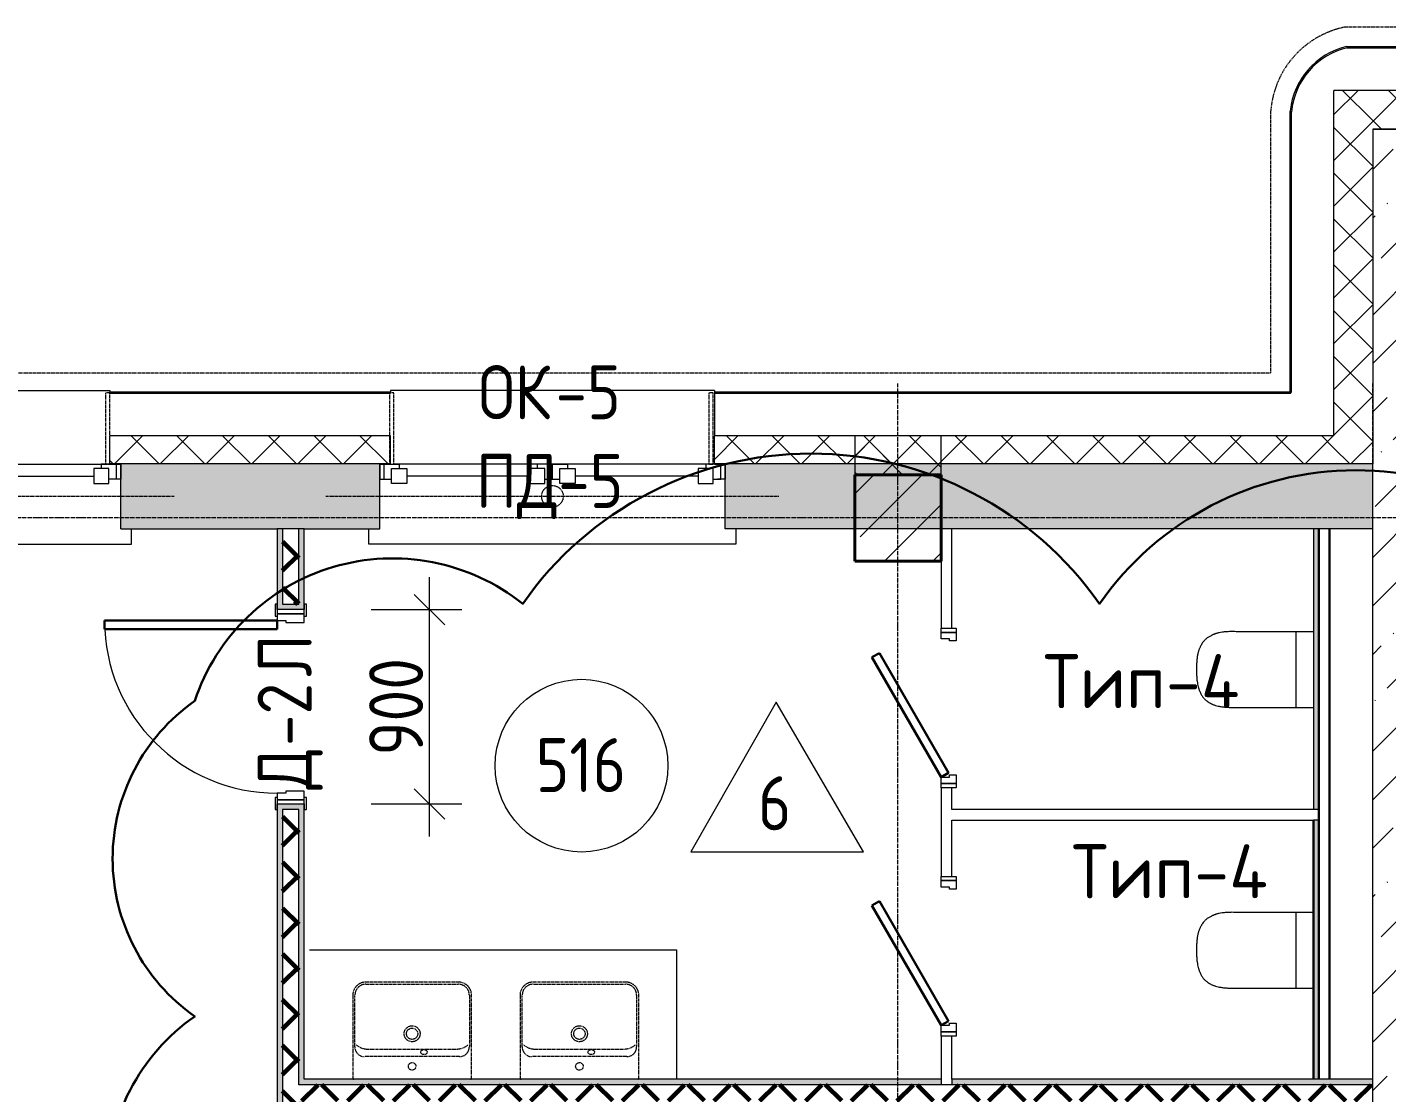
# Model space of a CAD drawing. Header units: millimetres. Extents: x -60946 to 138510, y -262288 to 24501.
# Drawn here: x 35776 to 42074, y -243571 to -238636 of the extents above; entities that cross this region are included whole.
import ezdxf

# ---------------------------------------------------------------- set-up
doc = ezdxf.new("R2010")
doc.units = ezdxf.units.MM
doc.linetypes.add('ADSK_Линия сетки', pattern=[25, 20, -2.5, 0, -2.5])
doc.linetypes.add('ADSK_Невидимые', pattern=[5, 3, -2])
for name, color, linetype, lineweight in [('2)Тип-2', 3, 'Continuous', 60), ('_ Окна', 7, 'Continuous', 18), ('Двери', 7, 'Continuous', 9), ('Марки дверей', 7, 'Continuous', 20), ('Марки окон', 7, 'Continuous', 20), ('Марки помещений', 7, 'Continuous', 20), ('Несущие колонны', 7, 'Continuous', 18), ('Обобщенные модели', 7, 'ADSK_Невидимые', 18), ('Окна', 7, 'Continuous', 9), ('Оси', 7, 'Continuous', 9), ('Панели витража', 7, 'Continuous', 9), ('Размеры', 7, 'Continuous', 9), ('Сантехника', 7, 'Continuous', 18), ('Стены внутренние', 7, 'Continuous', 18), ('Стены наружные', 7, 'Continuous', 18), ('Стены несущие', 7, 'Continuous', 30), ('Стены отделка', 7, 'Continuous', 30), ('Стены перегородки', 7, 'Continuous', 30), ('Стены штриховка', 7, 'Continuous', 9)]:
    doc.layers.add(name, color=color, linetype=linetype, lineweight=lineweight)
doc.layers.add('2)Тип-4', color=7, linetype='Continuous', lineweight=30, true_color=0x0080c0)
doc.layers.add('Линии', color=7, linetype='Continuous', lineweight=9, true_color=0x00a600)
doc.styles.add('GOST Common_2', font='', dxfattribs={"width": 0.9, "height": 250})
doc.styles.add('GOST Common_4', font='', dxfattribs={"height": 250})
doc.styles.get('GOST Common_2').set_extended_font_data('GOST Common')
doc.styles.get('GOST Common_4').set_extended_font_data('GOST Common')
doc.dimstyles.new('ADSK_Основной_2_5_мм', dxfattribs={"dimscale": 304.8, "dimtxt": 251.428749, "dimasz": 0.463911, "dimexe": 0.492126, "dimexo": 0.984252, "dimgap": 0.098425, "dimtad": 1, "dimrnd": 0.01, "dimdsep": 46, "dimtxsty": 'GOST Common_2', "dimblk1": 'OBLIQUE', "dimblk2": 'OBLIQUE', "dimsah": 1, "dimcen": 0.09, "dimdle": 0.492126, "dimazin": 2, "dimtfac": 1, "dimtdec": 4, "dimtix": 1, "dimtmove": 0, "dimatfit": 3, "dimfxl": 1, "dimtvp": 1, "dimtolj": 1, "dimtzin": 0, "dimlwd": 20, "dimlwe": 20, "dimarcsym": 2})
pattern_1 = [(45, (9.36, -250313.7), (84.18955, 308.69595), [396.875, -79.375, 3.353, -76.022])]
pattern_2 = [(45, (9.36, -250313.7), (-106.066, 106.066), []), (135, (9.36, -250313.7), (-106.066, -106.066), [])]

# ---------------------------------------------------------------- blocks, each defined once
blk = doc.blocks.new('ADSK_КолоннаЖБ_Прямоугольная - 400x400 мм-1807143-Маркировочный 5-й')
at = {"layer": 'Несущие колонны', "lineweight": 40}
for p, q in [((-200, 200), (200, 200)), ((-200, -200), (-200, 200)), ((200, 200), (200, -200)), ((200, -200), (-200, -200))]:
    blk.add_line(p, q, dxfattribs=at)
blk = doc.blocks.new('Дверь однопольная медицин облиц CPL - Д-2Л 950х2200 Дверной блок однопольный глухой_ левое открывание-2653088-Маркировочный 5-й')
at = {"layer": 'Двери', "lineweight": 30}
for p, q in [((400, 862.5), (360, 862.5)), ((360, 862.5), (360, 62.5)), ((400, 62.5), (400, 862.5)), ((360, 62.5), (400, 62.5))]:
    blk.add_line(p, q, dxfattribs=at)
at = {"layer": 'Двери'}
for p, q in [((-475, 72.5), (-475, 62.5)), ((-420, 72.5), (-475, 72.5)), ((-420, 62.5), (-420, 72.5)), ((475, 72.5), (420, 72.5)), ((420, 72.5), (420, 62.5)), ((475, 62.5), (475, 72.5)), ((-475, 62.5), (-450, 62.5)), ((-430, 62.5), (-450, 62.5)), ((-450, 62.5), (-450, -62.5)), ((-400, 62.5), (-430, 62.5)), ((-430, 62.5), (-430, -62.5)), ((-430, -62.5), (-430, 62.5)), ((-400, 22.5), (-400, 62.5)), ((-390, 22.5), (-400, 22.5)), ((-390, -62.5), (-390, 22.5)), ((400, 22.5), (390, 22.5)), ((390, 22.5), (390, -62.5)), ((430, 62.5), (400, 62.5)), ((400, 62.5), (400, 22.5)), ((430, -62.5), (430, 62.5)), ((450, 62.5), (430, 62.5)), ((430, 62.5), (430, -62.5)), ((450, -62.5), (450, 62.5)), ((450, 62.5), (475, 62.5)), ((-450, -62.5), (-475, -62.5)), ((-475, -62.5), (-475, -72.5)), ((-450, -62.5), (-430, -62.5)), ((-430, -62.5), (-390, -62.5)), ((-420, -72.5), (-420, -62.5)), ((390, -62.5), (430, -62.5)), ((420, -62.5), (420, -72.5)), ((430, -62.5), (450, -62.5)), ((475, -62.5), (450, -62.5)), ((475, -72.5), (475, -62.5)), ((-475, -72.5), (-420, -72.5)), ((420, -72.5), (475, -72.5))]:
    blk.add_line(p, q, dxfattribs=at)
blk.add_arc((400, 62.5), 800, 90, 180, dxfattribs=at)
blk = doc.blocks.new('раковина малая EMMA SQUARE- Gala -27000 - 2700001 White в СУ-989952-Маркировочный 5-й')
at = {"layer": 'Обобщенные модели'}
for p, q in [((340, 512.5), (-90, 512.5)), ((-150, 452.5), (-150, 67.5)), ((-140, 212.5), (-140, 452.5)), ((-90, 502.5), (340, 502.5)), ((390, 452.5), (390, 212.5)), ((400, 67.5), (400, 452.5)), ((-80, 202.5), (330, 202.5)), ((345, 167.5), (-95, 167.5))]:
    blk.add_line(p, q, dxfattribs=at)
for centre, radius in [((125, 273.4), 37), ((125, 273.4), 26), ((125, 122.5), 17.5)]:
    blk.add_circle(centre, radius, dxfattribs=at)
for centre, radius, start, end in [((-90, 452.5), 60, 90, 180), ((340, 452.5), 60, 360, 90), ((-90, 452.5), 50, 90, 180), ((340, 452.5), 50, 0, 90), ((-95, 212.5), 45, 180, 270), ((-80, 286.9), 84.4, 229.71663, 270), ((330, 286.9), 84.4, 270, 310.28337), ((345, 212.5), 45, 270, 360), ((-145, 67.5), 5, 180, 270), ((395, 67.5), 5, 270, 0)]:
    blk.add_arc(centre, radius, start, end, dxfattribs=at)
blk.add_ellipse((179.6, 188.4), major_axis=(-15, 0), ratio=0.78541, dxfattribs=at)
blk = doc.blocks.new('AC_Дверь_Однопольная_ДеревяннаяВнутренняя_ГОСТ6629-88 - Сан_ тех 700х2000 ПР-583794-Маркировочный 5-й')
at = {"layer": 'Двери', "lineweight": 30}
for p, q in [((-320, 25), (234.3, 345)), ((234.3, 345), (254.3, 310.4)), ((254.3, 310.4), (-300, -9.6)), ((-300, -9.6), (-320, 25))]:
    blk.add_line(p, q, dxfattribs=at)
at = {"layer": 'Двери'}
for p, q in [((-370, 25), (-350, 25)), ((-370, -45), (-370, 25)), ((-350, 25), (-320, 25)), ((-350, -45), (-350, 25)), ((-350, 25), (-350, -45)), ((-320, 25), (-320, -15)), ((320, 25), (350, 25)), ((320, -15), (320, 25)), ((350, 25), (350, -45)), ((350, 25), (370, 25)), ((350, -45), (350, 25)), ((370, 25), (370, -45)), ((-350, -45), (-370, -45)), ((-310, -45), (-350, -45)), ((-320, -15), (-310, -15)), ((-310, -15), (-310, -45)), ((310, -15), (320, -15)), ((310, -45), (310, -15)), ((350, -45), (310, -45)), ((370, -45), (350, -45))]:
    blk.add_line(p, q, dxfattribs=at)
blk = doc.blocks.new('Унитаз с инсталляцией безободковый - 34647L000 White-523052-Маркировочный 5-й')
at = {"layer": 'Сантехника'}
for p, q in [((-56.5, 397.5), (-56.5, 37.5)), ((293.8, 37.5), (293.8, 395.2)), ((-56.4, 118), (293.8, 118))]:
    blk.add_line(p, q, dxfattribs=at)
for points, knots in [([(124.3, 578.3), (116.2, 578.5), (101.1, 578.7), (81.6, 578), (64.7, 576.4), (50.3, 574), (40, 571.6), (32.7, 569.5), (27.6, 567.9), (22.8, 566.1), (16.9, 563.8), (7.5, 559.6), (-3.8, 553.7), (-15, 545.5), (-23.1, 536.9), (-28.5, 529.6), (-31.7, 525), (-34, 521.3), (-36.4, 517.3), (-38.7, 513), (-41, 508.4), (-43.2, 503.3), (-45.3, 497.8), (-48, 489.9), (-51, 478.7), (-53.9, 462.9), (-56, 444.4), (-57, 423), (-56.8, 406.3), (-56.5, 397.5)], [0, 0, 0, 0, 0.041667, 0.083333, 0.125, 0.166667, 0.208333, 0.229167, 0.25, 0.270833, 0.291667, 0.333333, 0.416667, 0.5, 0.583333, 0.625, 0.645833, 0.666667, 0.6875, 0.708333, 0.729167, 0.75, 0.770833, 0.791667, 0.833333, 0.875, 0.916667, 0.958333, 1, 1, 1, 1]), ([(293.8, 395.2), (294.1, 404.3), (294.3, 421.4), (293.5, 442.6), (291.6, 460.3), (289.5, 472.4), (287.5, 480.8), (286.2, 485.5), (285, 489.1), (284.2, 491.6), (283.3, 494), (282.4, 496.3), (281.5, 498.5), (280.6, 500.6), (279.7, 502.6), (278.8, 504.5), (277.9, 506.4), (276.8, 508.7), (274.7, 512.7), (271.9, 518), (268.7, 523.8), (265.2, 529.1), (261.5, 534.1), (257.3, 538.8), (252.3, 543.5), (246.6, 548.1), (240.9, 552.1), (235.7, 555.4), (231.5, 557.8), (226.9, 560.3), (222, 562.7), (216.6, 565), (209, 568), (198.2, 571.4), (183.3, 574.8), (166.2, 577.3), (146.8, 578.6), (132.1, 578.5), (124.3, 578.3)], [0, 0, 0, 0, 0.041667, 0.083333, 0.125, 0.166667, 0.1875, 0.208333, 0.21875, 0.229167, 0.239583, 0.25, 0.260417, 0.270833, 0.28125, 0.291667, 0.302083, 0.3125, 0.333333, 0.375, 0.416667, 0.458333, 0.5, 0.541667, 0.583333, 0.625, 0.666667, 0.6875, 0.708333, 0.729167, 0.75, 0.770833, 0.791667, 0.833333, 0.875, 0.916667, 0.958333, 1, 1, 1, 1])]:
    blk.add_open_spline(points, degree=3, knots=knots, dxfattribs=at)
blk = doc.blocks.new('ОКНО L03 _2СТ_RS - ОК-5_1600х2000h-3556607-Маркировочный 5-й')
at = {"layer": '_ Окна'}
for p, q in [((-713.1, -59), (-783.1, -59)), ((-783.1, -59), (-783.1, -129)), ((-713.1, -129), (-713.1, -59)), ((-143.1, -129), (-143.1, -59)), ((-143.1, -59), (-73.1, -59)), ((-73.1, -59), (-73.1, -129)), ((66.9, -59), (-3.1, -59)), ((-3.1, -59), (-3.1, -129)), ((66.9, -129), (66.9, -59)), ((636.9, -129), (636.9, -59)), ((636.9, -59), (706.9, -59)), ((706.9, -59), (706.9, -129)), ((-838.1, -149), (-838.1, -79)), ((-838.1, -79), (-803.1, -79)), ((-818.1, -79), (-818.1, -149)), ((-783.1, -79), (-818.1, -79)), ((-713.1, -94), (-143.1, -94)), ((-38.1, -79), (-73.1, -79)), ((-38.1, -79), (-38.1, -149)), ((-38.1, -79), (-38.1, -149)), ((-3.1, -79), (-38.1, -79)), ((66.9, -94), (636.9, -94)), ((741.9, -79), (706.9, -79)), ((761.9, -79), (726.9, -79)), ((741.9, -79), (741.9, -149)), ((761.9, -149), (761.9, -79)), ((-838.1, -149), (-833.1, -149)), ((-818.1, -149), (-748.1, -149)), ((-783.1, -129), (-713.1, -129)), ((-748.1, -149), (-748.1, -129)), ((-73.1, -129), (-143.1, -129)), ((-108.1, -149), (-108.1, -129)), ((-38.1, -149), (-108.1, -149)), ((-38.1, -149), (31.9, -149)), ((-3.1, -129), (66.9, -129)), ((31.9, -149), (31.9, -129)), ((706.9, -129), (636.9, -129)), ((671.9, -149), (671.9, -129)), ((741.9, -149), (671.9, -149)), ((761.9, -149), (756.9, -149))]:
    blk.add_line(p, q, dxfattribs=at)
blk = doc.blocks.new('Подоконник_ - ПД-5-3556614-Маркировочный 5-й')
at = {"layer": 'Окна'}
for p, q in [((-850, 300), (850, 300)), ((-850, 229), (-850, 300)), ((850, 300), (850, 229))]:
    blk.add_line(p, q, dxfattribs=at)
blk = doc.blocks.new('ОКНО L03 _2СТ_RS - ОК-5_1600х2000h-3556615-Маркировочный 5-й')
at = {"layer": '_ Окна'}
for p, q in [((-838.1, 149), (-838.1, 79)), ((-838.1, 149), (-833.1, 149)), ((-818.1, 149), (-748.1, 149)), ((-818.1, 79), (-818.1, 149)), ((-783.1, 59), (-783.1, 129)), ((-783.1, 129), (-713.1, 129)), ((-748.1, 149), (-748.1, 129)), ((-713.1, 129), (-713.1, 59)), ((-143.1, 129), (-143.1, 59)), ((-73.1, 129), (-143.1, 129)), ((-108.1, 149), (-108.1, 129)), ((-38.1, 149), (-108.1, 149)), ((-73.1, 59), (-73.1, 129)), ((-38.1, 79), (-38.1, 149)), ((-38.1, 149), (31.9, 149)), ((-38.1, 79), (-38.1, 149)), ((-3.1, 59), (-3.1, 129)), ((-3.1, 129), (66.9, 129)), ((31.9, 149), (31.9, 129)), ((66.9, 129), (66.9, 59)), ((636.9, 129), (636.9, 59)), ((706.9, 129), (636.9, 129)), ((671.9, 149), (671.9, 129)), ((741.9, 149), (671.9, 149)), ((706.9, 59), (706.9, 129)), ((741.9, 79), (741.9, 149)), ((761.9, 149), (756.9, 149)), ((761.9, 149), (761.9, 79)), ((-838.1, 79), (-803.1, 79)), ((-783.1, 79), (-818.1, 79)), ((-713.1, 94), (-143.1, 94)), ((-38.1, 79), (-73.1, 79)), ((-3.1, 79), (-38.1, 79)), ((66.9, 94), (636.9, 94)), ((741.9, 79), (706.9, 79)), ((761.9, 79), (726.9, 79)), ((-713.1, 59), (-783.1, 59)), ((-143.1, 59), (-73.1, 59)), ((66.9, 59), (-3.1, 59)), ((636.9, 59), (706.9, 59))]:
    blk.add_line(p, q, dxfattribs=at)
blk = doc.blocks.new('Подоконник_ - ПД-5-3556619-Маркировочный 5-й')
at = {"layer": 'Окна'}
for p, q in [((-850, -229), (-850, -300)), ((850, -300), (850, -229)), ((-850, -300), (850, -300))]:
    blk.add_line(p, q, dxfattribs=at)
blk = doc.blocks.new('Отлив_ - ОЦC-3495648-Маркировочный 5-й')
at = {"layer": 'Окна'}
for p, q in [((-750, 0), (-745, 0)), ((-725, 0), (735, 0)), ((-750, -328.5), (-750, -131)), ((-750, -341), (-750, -333.5)), ((-750, -341), (750, -341)), ((-750, -341), (750, -341)), ((750, -341), (750, -333.5))]:
    blk.add_line(p, q, dxfattribs=at)
blk = doc.blocks.new('Отлив_ - ОЦC-V2-Маркировочный 5-й')
at = {"layer": 'Окна'}
for p, q in [((-750, 341), (-750, 333.5)), ((-750, 341), (750, 341)), ((-750, 341), (750, 341)), ((750, 341), (750, 333.5)), ((-730, 0), (730, 0))]:
    blk.add_line(p, q, dxfattribs=at)
blk = doc.blocks.new('Обобщенные модели 10 - Обобщенные модели 10-1218172-Маркировочный 5-й')
at = {"layer": 'Обобщенные модели'}
for p, q in [((36150, 9984), (36130, 9984)), ((36130, 9984), (36130, 9654)), ((36150, 9654), (36150, 9984)), ((37465, 9984), (37445, 9984)), ((37445, 9984), (37445, 9654)), ((37465, 9654), (37465, 9984)), ((38945, 9984), (38925, 9984)), ((38925, 9984), (38925, 9654)), ((38945, 9654), (38945, 9984)), ((36130, 9654), (36150, 9654)), ((37445, 9654), (37465, 9654)), ((38925, 9654), (38945, 9654))]:
    blk.add_line(p, q, dxfattribs=at)
blk = doc.blocks.new('Системная панель - 1_Алюминиевая панель RAL 1013-1342465-Маркировочный 5-й')
at = {"layer": 'Панели витража', "lineweight": 18}
for p, q in [((-651.25, 2.5), (651.25, 2.5)), ((-651.25, -2.5), (-651.25, 2.5)), ((651.25, -2.5), (651.25, 2.5)), ((651.25, -2.5), (-651.25, -2.5))]:
    blk.add_line(p, q, dxfattribs=at)
blk = doc.blocks.new('Системная панель - 1_Алюминиевая панель гладкая RAL 1013-V11-Маркировочный 5-й')
at = {"layer": 'Панели витража', "lineweight": 18}
for p, q in [((100, 2.5), (-100, 2.5)), ((-100, 2.5), (-100, -2.5)), ((100, -2.5), (100, 2.5)), ((-100, -2.5), (100, -2.5))]:
    blk.add_line(p, q, dxfattribs=at)
blk = doc.blocks.new('Системная панель - 1_Алюминиевая панель RAL 1013-V13-Маркировочный 5-й')
at = {"layer": 'Панели витража', "lineweight": 18}
for p, q in [((450, 2.5), (-450, 2.5)), ((-450, 2.5), (-450, -2.5)), ((450, -2.5), (450, 2.5)), ((-450, -2.5), (450, -2.5))]:
    blk.add_line(p, q, dxfattribs=at)
blk = doc.blocks.new('Системная панель - 1_Алюминиевая панель RAL 1013-3044058-Маркировочный 5-й')
at = {"layer": 'Панели витража', "lineweight": 18}
for p, q in [((1235, 2.5), (-1235, 2.5)), ((-1235, 2.5), (-1235, -2.5)), ((1235, -2.5), (1235, 2.5)), ((-1235, -2.5), (1235, -2.5))]:
    blk.add_line(p, q, dxfattribs=at)
blk = doc.blocks.new('Системная панель - 1_Алюминиевая панель RAL 1013-3034035-Маркировочный 5-й')
at = {"layer": 'Панели витража', "lineweight": 18}
for p, q in [((-509.3, 2.5), (20.3, 2.5)), ((-509.3, -2.5), (-509.3, 2.5)), ((509.3, 2.5), (20.3, 2.5)), ((509.3, -2.5), (509.3, 2.5)), ((-509.3, -2.5), (20.3, -2.5)), ((509.3, -2.5), (20.3, -2.5))]:
    blk.add_line(p, q, dxfattribs=at)
blk = doc.blocks.new('Панель изогнутая_маленькая - Панель изогнутая_RAL 1013-1339963-Маркировочный 5-й')
at = {"layer": 'Панели витража', "lineweight": 18}
for p, q in [((-198, -3.7), (-198, 4)), ((198, 4.7), (198, -3))]:
    blk.add_line(p, q, dxfattribs=at)
for radius, start, end in [(334, 233.7502, 306.452), (340.3, 234.51518, 305.6814)]:
    blk.add_arc((-0.5, 273.4), radius, start, end, dxfattribs=at)
blk = doc.blocks.new('Обобщенные модели 13 - Обобщенные модели 1-3016844-Маркировочный 5-й')
at = {"layer": 'Обобщенные модели'}
for p, q in [((43100, 11677.5), (41869.1, 11677.5)), ((41878.9, 11587.5), (41881.4, 11587.5)), ((41527.5, 10077.5), (41527.5, 11290.7)), ((13072.5, 10077.5), (41527.5, 10077.5))]:
    blk.add_line(p, q, dxfattribs=at)
for radius, start, end in [(430.3, 101.7019, 175.39257), (340.3, 133.87359, 137.97269), (340.3, 154.34609, 158.76333), (340.3, 144.10984, 148.41951), (340.3, 164.58233, 169.05776), (340.3, 174.40583, 174.71631)]:
    blk.add_arc((41956.4, 11256.1), radius, start, end, dxfattribs=at)
blk = doc.blocks.new('BS_Перемычка металлическая - BS_Перемычка металлическая-3881251-Маркировочный 5-й')
at = {"layer": 'Обобщенные модели', "linetype": 'ADSK_Невидимые', "lineweight": 18}
blk.add_line((-1050, 0), (1050, 0), dxfattribs=at)
blk.add_circle((0, 0), 50, dxfattribs=at)
blk = doc.blocks.new('ADSK_Марка_Помещение_ОдноЗначение - Номер-159740-Маркировочный 5-й')
at = {"layer": 'Марки помещений'}
blk.add_circle((0, 0), 4, dxfattribs=at)
blk = doc.blocks.new('_Oblique')
at = {"color": 0, "linetype": 'ByBlock', "lineweight": -2}
blk.add_line((-0.5, -0.5), (0.5, 0.5), dxfattribs=at)
blk = doc.blocks.new('*D6870')
at = {"layer": 'Defpoints', "color": 0, "transparency": 16777216}
for p in [(37069.4, -241333.7), (37640.2, -241333.7), (37069.4, -242233.7)]:
    blk.add_point(p, dxfattribs=at)
at = {"layer": 'Размеры', "color": 0, "lineweight": 20, "transparency": 16777216}
for p, q in [((37640.2, -242383.7), (37640.2, -241183.7)), ((37369.4, -241333.7), (37790.2, -241333.7)), ((37369.4, -242233.7), (37790.2, -242233.7))]:
    blk.add_line(p, q, dxfattribs=at)
at = {"layer": 'Размеры', "color": 0, "lineweight": 20, "transparency": 16777216, "xscale": 141.4, "yscale": 141.4, "zscale": 141.4}
for p, rotation in [((37640.2, -241333.7), 90), ((37640.2, -242233.7), 270)]:
    blk.add_blockref('_Oblique', p, dxfattribs=dict(at, rotation=rotation))
at = {"layer": 'Размеры', "color": 0, "lineweight": 9, "transparency": 16777216, "insert": (37485.2, -241783.7), "char_height": 250, "width": 567.632, "attachment_point": 5, "rotation": 90, "style": 'GOST Common_2'}
blk.add_mtext('\\A1;900', dxfattribs=at)
blk = doc.blocks.new('ADSK_Марка_Помещение_ТипПола_ГОСТ21-501-2011 - Отделка пола-1456712-Маркировочный 5-й')
at = {"layer": 'Марки помещений'}
for p, q in [((0, 6.934), (-3.965, 0)), ((4.041, 0), (0, 6.934)), ((-3.965, 0), (4.041, 0))]:
    blk.add_line(p, q, dxfattribs=at)

msp = doc.modelspace()

# ---------------------------------------------------------------- hatches: boundary and pattern name
at = {"layer": '2)Тип-2'}
h = msp.add_hatch(color=256, dxfattribs=at)
h.paths.add_polyline_path([(36959.3615, -247708.7359), (37034.3615, -247708.7359), (37034.3615, -247683.7359), (36959.3615, -247683.7359), (36959.3615, -247483.7359), (36934.3615, -247483.7359), (36934.3615, -247708.7359)])
h.paths.add_polyline_path([(36959.3615, -246233.7359), (36959.3615, -245083.7359), (36934.3615, -245083.7359), (36934.3615, -246233.7359)])
h.paths.add_polyline_path([(36959.3615, -244133.7359), (36959.3615, -242258.7359), (36934.3615, -242258.7359), (36934.3615, -244133.7359)])
h.paths.add_polyline_path([(36959.3615, -241308.7359), (36959.3615, -240958.7359), (36934.3615, -240958.7359), (36934.3615, -241308.7359)])
h = msp.add_hatch(color=256, dxfattribs=at)
h.paths.add_polyline_path([(37059.3615, -247708.7359), (37059.3615, -247683.7359), (37034.3615, -247683.7359), (37034.3615, -247708.7359)])
h.paths.add_polyline_path([(37059.3615, -247608.7359), (37059.3615, -247458.7359), (36934.3615, -247458.7359), (36934.3615, -247483.7359), (37034.3615, -247483.7359), (37034.3615, -247608.7359)])
h.paths.add_polyline_path([(36934.3615, -246258.7359), (37059.3615, -246258.7359), (37059.3615, -245358.7359), (37034.3615, -245358.7359), (37034.3615, -246233.7359), (36934.3615, -246233.7359)])
h.paths.add_polyline_path([(37034.3615, -245308.7359), (37059.3615, -245308.7359), (37059.3615, -245183.7359), (37034.3615, -245183.7359)])
h.paths.add_polyline_path([(37034.3615, -245108.7359), (37059.3615, -245108.7359), (37059.3615, -245058.7359), (36934.3615, -245058.7359), (36934.3615, -245083.7359), (37034.3615, -245083.7359)])
h.paths.add_polyline_path([(37059.3615, -244158.7359), (37059.3615, -243608.7359), (37034.3615, -243608.7359), (37034.3615, -244133.7359), (36934.3615, -244133.7359), (36934.3615, -244158.7359)])
h.paths.add_polyline_path([(37034.3615, -243533.7359), (37059.3615, -243533.7359), (37059.3615, -242233.7359), (36934.3615, -242233.7359), (36934.3615, -242258.7359), (37034.3615, -242258.7359), (37034.3615, -243400.6969)])
h.paths.add_polyline_path([(36934.3615, -241333.7359), (37059.3615, -241333.7359), (37059.3615, -240958.7359), (37034.3615, -240958.7359), (37034.3615, -241308.7359), (36934.3615, -241308.7359)])
h = msp.add_hatch(dxfattribs=at)
h.set_pattern_fill('FP_4', color=256, style=0, pattern_type=2)
h.set_pattern_definition(pattern_2)
h.paths.add_polyline_path([(37034.3615, -247683.7359), (37034.3615, -247483.7359), (36959.3615, -247483.7359), (36959.3615, -247683.7359)])
h.paths.add_polyline_path([(37034.3615, -246233.7359), (37034.3615, -245083.7359), (36959.3615, -245083.7359), (36959.3615, -246233.7359)])
h.paths.add_polyline_path([(37034.3615, -244133.7359), (37034.3615, -242258.7359), (36959.3615, -242258.7359), (36959.3615, -244133.7359)])
h.paths.add_polyline_path([(37034.3615, -241308.7359), (37034.3615, -240958.7359), (36959.3615, -240958.7359), (36959.3615, -241308.7359)])
h = msp.add_hatch(dxfattribs=at)
h.set_pattern_fill('FP_4', color=256, style=0, pattern_type=2)
h.set_pattern_definition(pattern_2)
h.paths.add_polyline_path([(41967.8461, -243608.7359), (42009.3615, -243608.7359), (42009.3615, -243533.7359), (37034.3615, -243533.7359), (37034.3615, -243608.7359), (41245.8893, -243608.7359)])
h = msp.add_hatch(color=256, dxfattribs=at)
h.paths.add_polyline_path([(41967.8461, -243533.7359), (42009.3615, -243533.7359), (42009.3615, -243508.7359), (40059.3615, -243508.7359), (40059.3615, -243533.7359), (41245.8893, -243533.7359)])
h.paths.add_polyline_path([(37636.1054, -243533.7359), (40009.3615, -243533.7359), (40009.3615, -243508.7359), (37059.3615, -243508.7359), (37059.3615, -243533.7359)])
at = {"layer": '2)Тип-4', "transparency": 33554687}
h = msp.add_hatch(color=256, dxfattribs=at)
h.paths.add_polyline_path([(41759.3615, -243508.7359), (41759.3615, -242308.7359), (41734.3615, -242308.7359), (41734.3615, -243508.7359)])
h.paths.add_polyline_path([(41759.3615, -242258.7359), (41759.3615, -240958.7359), (41734.3615, -240958.7359), (41734.3615, -242258.7359)])
at = {"layer": 'Несущие колонны', "lineweight": 9}
h = msp.add_hatch(dxfattribs=at)
h.set_pattern_fill('FP_1', color=256, style=0, pattern_type=2)
h.set_pattern_definition([(45, (9.36, -250313.7), (-224.5064, 224.5064), []), (45, (233.87, -250313.7), (-224.5064, 224.5064), [396.875, -79.375, 3.353, -76.022])])
h.paths.add_polyline_path([(39609.3615, -241108.7359), (40009.3615, -241108.7359), (40009.3615, -240708.7359), (39609.3615, -240708.7359)])
at = {"layer": 'Стены внутренние', "lineweight": 9}
h = msp.add_hatch(dxfattribs=at)
h.set_pattern_fill('FP_2', color=256, style=0, pattern_type=2)
h.set_pattern_definition(pattern_1)
h.paths.add_polyline_path([(41759.3615, -240958.7359), (42009.3615, -240958.7359), (42009.3615, -240658.7359), (39009.3615, -240659.7359), (39009.3615, -240958.7359), (41734.3615, -240958.7359)])
h.paths.add_polyline_path([(31409.3615, -240958.7359), (31409.3615, -240659.7359), (30209.3615, -240659.7359), (30209.3615, -240958.7359), (31138.4945, -240958.7359)])
h.paths.add_polyline_path([(34509.3615, -240958.7359), (34609.3615, -240958.7359), (34609.3615, -240659.7359), (33009.3615, -240659.7359), (33009.3615, -240958.7359), (34434.3615, -240958.7359)])
h.paths.add_polyline_path([(36209.3615, -240958.7359), (37409.3615, -240958.7359), (37409.3615, -240659.7359), (36209.3615, -240659.7359)])
h.paths.add_polyline_path([(22134.3615, -240958.7359), (22609.3615, -240958.7359), (22609.3615, -240659.7359), (21009.3615, -240659.7359), (21009.3615, -240958.7359), (22109.3615, -240958.7359)])
h.paths.add_polyline_path([(24209.3615, -240958.7359), (25409.3615, -240958.7359), (25409.3615, -240659.7359), (24209.3615, -240659.7359)])
h.paths.add_polyline_path([(28609.3615, -240958.7359), (28609.3615, -240659.7359), (27009.3615, -240659.7359), (27009.3615, -240958.7359), (28250.6673, -240958.7359)])
h.paths.add_polyline_path([(18209.3615, -240958.7359), (19409.3615, -240958.7359), (19409.3615, -240659.7359), (18209.3615, -240659.7359), (18209.3615, -240854.1935)])
h.paths.add_polyline_path([(15609.3615, -240958.7359), (15609.3615, -240708.7359), (16009.3615, -240708.7359), (16009.3615, -240958.7359), (16609.3615, -240958.7359), (16609.3615, -240659.7359), (12609.3615, -240658.7359), (12609.3615, -240958.7359), (14609.3615, -240958.7359), (14609.3615, -240708.7359), (15009.3615, -240708.7359), (15009.3615, -240958.7359), (15584.3615, -240958.7359)])
at = {"layer": 'Стены наружные', "lineweight": 9}
h = msp.add_hatch(dxfattribs=at)
h.set_pattern_fill('FP_4', color=256, style=0, pattern_type=2)
h.set_pattern_definition(pattern_2)
h.paths.add_polyline_path([(42009.3615, -240658.7359), (42009.3615, -238928.7359), (41829.3615, -238928.7359), (41829.3615, -240658.7359), (41967.8461, -240658.7359)])
h = msp.add_hatch(dxfattribs=at)
h.set_pattern_fill('FP_4', color=256, style=0, pattern_type=2)
h.set_pattern_definition(pattern_2)
h.paths.add_polyline_path([(45609.3615, -239108.7359), (45989.3615, -239108.7359), (45989.3615, -238928.7359), (45420.3169, -238928.7359), (45420.3169, -239108.7359), (45577.63, -239108.7359)])
h.paths.add_polyline_path([(42420.3169, -239108.7359), (42420.3169, -238928.7359), (42009.3615, -238928.7359), (42009.3615, -239108.7359), (42328.8245, -239108.7359)])
h = msp.add_hatch(dxfattribs=at)
h.set_pattern_fill('FP_2', color=256, style=0, pattern_type=2)
h.set_pattern_definition(pattern_1)
h.paths.add_polyline_path([(42009.3615, -247708.7359), (42209.3615, -247708.7359), (42209.3615, -244562.7272), (42189.3615, -244562.7272), (42189.3615, -243381.782), (42209.3615, -243377.1189), (42209.3615, -239108.7359), (42009.3615, -239108.7359), (42009.3615, -247683.7359)])
h = msp.add_hatch(dxfattribs=at)
h.set_pattern_fill('FP_4', color=256, style=0, pattern_type=2)
h.set_pattern_definition(pattern_2)
h.paths.add_polyline_path([(41829.3615, -240658.7359), (41829.3615, -240528.7359), (38959.3615, -240528.7359), (38959.3615, -240658.7359), (41245.8893, -240658.7359)])
h.paths.add_polyline_path([(31459.3615, -240658.7359), (31459.3615, -240528.7359), (30159.3615, -240528.7359), (30159.3615, -240658.7359), (31138.4945, -240658.7359)])
h.paths.add_polyline_path([(32959.3615, -240658.7359), (34659.3615, -240658.7359), (34659.3615, -240528.7359), (32959.3615, -240528.7359)])
h.paths.add_polyline_path([(36914.1487, -240658.7359), (37459.3615, -240658.7359), (37459.3615, -240528.7359), (36159.3615, -240528.7359), (36159.3615, -240658.7359)])
h.paths.add_polyline_path([(25459.3615, -240658.7359), (25459.3615, -240528.7359), (24159.3615, -240528.7359), (24159.3615, -240658.7359), (25362.8402, -240658.7359)])
h.paths.add_polyline_path([(28250.6673, -240658.7359), (28659.3615, -240658.7359), (28659.3615, -240528.7359), (26959.3615, -240528.7359), (26959.3615, -240658.7359)])
h.paths.add_polyline_path([(20959.3615, -240658.7359), (22659.3615, -240658.7359), (22659.3615, -240528.7359), (20959.3615, -240528.7359)])
h.paths.add_polyline_path([(13811.5318, -240658.7359), (16659.3615, -240658.7359), (16659.3615, -240528.7359), (12789.3615, -240528.7359), (12789.3615, -240658.7359)])
h.paths.add_polyline_path([(19459.3615, -240658.7359), (19459.3615, -240528.7359), (18159.3615, -240528.7359), (18159.3615, -240658.7359), (18865.2292, -240658.7359)])
h = msp.add_hatch(dxfattribs=at)
h.set_pattern_fill('FP_4', color=256, style=0, pattern_type=2)
h.set_pattern_definition(pattern_2)
h.paths.add_polyline_path([(39609.3615, -240708.7359), (40009.3615, -240708.7359), (40009.3615, -240528.7359), (39609.3615, -240528.7359)])

# ---------------------------------------------------------------- linework, layer by layer
at = {"layer": '2)Тип-4'}
for p, q in [((41759.3615, -243508.7359), (41759.3615, -240958.7359)), ((41809.3615, -243508.7359), (41809.3615, -240958.7359)), ((41734.3615, -242308.7359), (41734.3615, -243508.7359))]:
    msp.add_line(p, q, dxfattribs=at)
at = {"layer": '2)Тип-4', "color": 5}
msp.add_lwpolyline([(36552.0483, -247317.346, -0.52056705), (36552.0483, -244782.2598, -0.52056705), (36552.0483, -243217.1748, -0.52056705), (36552.0483, -241756.6908, -0.52056705), (38071.6223, -241306.3471, -0.52056705), (40743.0456, -241306.3471, -0.52056705), (43117.6303, -241306.3471, -0.52056705), (43211.0209, -242714.1555, -0.52056705), (43211.0209, -244539.7916, -0.52056705), (43211.0209, -247247.2129, -0.52056705), (41145.1904, -247317.346, -0.52056705), (38639.2337, -247317.346, -0.52056705)], format="xyb", close=True, dxfattribs=at)
at = {"layer": 'Линии', "color": 7}
for p, q in [((37084.3615, -242908.7359), (38784.3615, -242908.7359)), ((38784.3615, -242908.7359), (38784.3615, -243508.7359))]:
    msp.add_line(p, q, dxfattribs=at)
at = {"layer": 'Несущие колонны', "lineweight": 9}
for p, q in [((40009.3615, -240708.7359), (39609.3615, -240708.7359)), ((39609.3615, -240708.7359), (39609.3615, -241108.7359)), ((40009.3615, -241108.7359), (40009.3615, -240708.7359)), ((39609.3615, -241108.7359), (40009.3615, -241108.7359))]:
    msp.add_line(p, q, dxfattribs=at)
at = {"layer": 'Оси', "color": 253, "linetype": 'ADSK_Линия сетки', "lineweight": 5, "true_color": 0xaaaaaa}
for p, q in [((39809.3615, -261287.5872), (39809.3615, -240286.2598)), ((42009.3615, -261287.5872), (42009.3615, -240286.2598)), ((62528.5982, -240908.7359), (-25230.7352, -240908.7359))]:
    msp.add_line(p, q, dxfattribs=at)
at = {"layer": 'Стены несущие', "lineweight": 9}
for p, q in [((42209.3615, -239108.7359), (42009.3615, -239108.7359)), ((36159.3615, -240658.7359), (36159.3615, -240659.7359)), ((36159.3615, -240659.7359), (36209.3615, -240659.7359)), ((36209.3615, -240958.7359), (36209.3615, -240659.7359)), ((37409.3615, -240659.7359), (37459.3615, -240659.7359)), ((37409.3615, -240958.7359), (37409.3615, -240659.7359)), ((37459.3615, -240658.7359), (37459.3615, -240659.7359)), ((38959.3615, -240658.7359), (38959.3615, -240659.7359)), ((38959.3615, -240659.7359), (39009.3615, -240659.7359)), ((39009.3615, -240958.7359), (39009.3615, -240659.7359)), ((36209.3615, -240958.7359), (36934.3615, -240958.7359)), ((36934.3615, -240958.7359), (36934.3615, -241333.7359)), ((37059.3615, -240958.7359), (37409.3615, -240958.7359)), ((37059.3615, -241333.7359), (37059.3615, -240958.7359)), ((40009.3615, -240958.7359), (39009.3615, -240958.7359)), ((41734.3615, -240958.7359), (40059.3615, -240958.7359)), ((42009.3615, -240958.7359), (41809.3615, -240958.7359)), ((42009.3615, -243508.7359), (42009.3615, -240958.7359)), ((36934.3615, -242233.7359), (36934.3615, -244158.7359)), ((37059.3615, -243508.7359), (37059.3615, -242233.7359)), ((40009.3615, -243508.7359), (37059.3615, -243508.7359)), ((42009.3615, -243508.7359), (40059.3615, -243508.7359))]:
    msp.add_line(p, q, dxfattribs=at)
at = {"layer": 'Стены отделка', "lineweight": 9}
for p, q in [((41829.3615, -240528.7359), (41829.3615, -238928.7359)), ((43109.3615, -238928.7359), (41829.3615, -238928.7359)), ((42009.3615, -239108.7359), (42009.3615, -240658.7359)), ((42009.3615, -239108.7359), (42209.3615, -239108.7359)), ((37459.3615, -240528.7359), (36159.3615, -240528.7359)), ((36159.3615, -240658.7359), (36159.3615, -240528.7359)), ((37459.3615, -240658.7359), (37459.3615, -240528.7359)), ((41829.3615, -240528.7359), (38959.3615, -240528.7359)), ((38959.3615, -240658.7359), (38959.3615, -240528.7359)), ((39609.3615, -240528.7359), (39609.3615, -240708.7359)), ((40009.3615, -240708.7359), (40009.3615, -240528.7359)), ((39609.3615, -240708.7359), (40009.3615, -240708.7359)), ((42009.3615, -240658.7359), (41829.3615, -240658.7359)), ((41734.3615, -240958.7359), (41734.3615, -242258.7359))]:
    msp.add_line(p, q, dxfattribs=at)
at = {"layer": 'Стены перегородки', "lineweight": 9}
for p, q in [((40009.3615, -240958.7359), (40009.3615, -241418.7359)), ((40059.3615, -241418.7359), (40059.3615, -240958.7359)), ((40009.3615, -242158.7359), (40009.3615, -242568.7359)), ((40059.3615, -242258.7359), (40059.3615, -242158.7359)), ((41734.3615, -242258.7359), (40059.3615, -242258.7359)), ((40059.3615, -242308.7359), (41734.3615, -242308.7359)), ((40059.3615, -242568.7359), (40059.3615, -242308.7359)), ((40009.3615, -243308.7359), (40009.3615, -243508.7359)), ((40059.3615, -243508.7359), (40059.3615, -243308.7359))]:
    msp.add_line(p, q, dxfattribs=at)
at = {"layer": 'Стены штриховка', "lineweight": 9}
for p, q in [((37459.3615, -240658.7359), (36159.3615, -240658.7359)), ((41829.3615, -240658.7359), (38959.3615, -240658.7359)), ((42009.3615, -240958.7359), (42009.3615, -240658.7359)), ((37059.3615, -240958.7359), (36934.3615, -240958.7359)), ((36959.3615, -240958.7359), (36959.3615, -241308.7359)), ((37034.3615, -241308.7359), (37034.3615, -240958.7359)), ((40059.3615, -240958.7359), (40009.3615, -240958.7359)), ((41809.3615, -240958.7359), (41734.3615, -240958.7359)), ((36959.3615, -241308.7359), (37034.3615, -241308.7359)), ((36959.3615, -242258.7359), (36959.3615, -244133.7359)), ((37034.3615, -242258.7359), (36959.3615, -242258.7359)), ((37034.3615, -243533.7359), (37034.3615, -242258.7359)), ((41759.3615, -242258.7359), (41734.3615, -242258.7359)), ((41759.3615, -242308.7359), (41734.3615, -242308.7359)), ((42009.3615, -243533.7359), (37034.3615, -243533.7359)), ((40009.3615, -243508.7359), (40009.3615, -243533.7359)), ((40059.3615, -243508.7359), (40059.3615, -243533.7359)), ((42009.3615, -243633.7359), (42009.3615, -243508.7359))]:
    msp.add_line(p, q, dxfattribs=at)

# ---------------------------------------------------------------- block references
at = {"layer": 'Двери', "rotation": 89.99999999999993}
msp.add_blockref('Дверь однопольная медицин облиц CPL - Д-2Л 950х2200 Дверной блок однопольный глухой_ левое открывание-2653088-Маркировочный 5-й', (36996.8615, -241783.7359), dxfattribs=at)
at = {"layer": 'Двери', "color": 8, "true_color": 0x7f7f7f, "rotation": 89.99999999999991}
for p in [(40034.3615, -241788.7359), (40034.3615, -242938.7359)]:
    msp.add_blockref('AC_Дверь_Однопольная_ДеревяннаяВнутренняя_ГОСТ6629-88 - Сан_ тех 700х2000 ПР-583794-Маркировочный 5-й', p, dxfattribs=at)
at = {"layer": 'Марки помещений', "xscale": 99.99999999999993, "yscale": 99.99999999999993, "zscale": 99.99999999999993}
for name, p in [('ADSK_Марка_Помещение_ОдноЗначение - Номер-159740-Маркировочный 5-й', (38344.0974, -242056.3761)), ('ADSK_Марка_Помещение_ТипПола_ГОСТ21-501-2011 - Отделка пола-1456712-Маркировочный 5-й', (39246.347, -242455.3933))]:
    msp.add_blockref(name, p, dxfattribs=at)
at = {"layer": 'Несущие колонны', "lineweight": 40, "rotation": 89.9999999999999}
msp.add_blockref('ADSK_КолоннаЖБ_Прямоугольная - 400x400 мм-1807143-Маркировочный 5-й', (39809.3615, -240908.7359), dxfattribs=at)
at = {"layer": 'Обобщенные модели'}
for name in ['Обобщенные модели 13 - Обобщенные модели 1-3016844-Маркировочный 5-й', 'Обобщенные модели 10 - Обобщенные модели 10-1218172-Маркировочный 5-й']:
    msp.add_blockref(name, (9.3615, -250313.7049), dxfattribs=at)
at = {"layer": 'Обобщенные модели', "linetype": 'ADSK_Невидимые', "lineweight": 18}
for p in [(35409.3615, -240808.7359), (38209.3615, -240808.7359)]:
    msp.add_blockref('BS_Перемычка металлическая - BS_Перемычка металлическая-3881251-Маркировочный 5-й', p, dxfattribs=at)
at = {"layer": 'Окна'}
for name, p in [('Отлив_ - ОЦC-V2-Маркировочный 5-й', (35409.3615, -240659.7359)), ('ОКНО L03 _2СТ_RS - ОК-5_1600х2000h-3556615-Маркировочный 5-й', (35447.4615, -240808.7359))]:
    msp.add_blockref(name, p, dxfattribs=at)
at = {"layer": 'Окна', "rotation": 180}
for name, p in [('Отлив_ - ОЦC-3495648-Маркировочный 5-й', (38209.3615, -240659.7359)), ('ОКНО L03 _2СТ_RS - ОК-5_1600х2000h-3556607-Маркировочный 5-й', (38171.2615, -240808.7359))]:
    msp.add_blockref(name, p, dxfattribs=at)
at = {"layer": 'Окна', "color": 7, "true_color": 0xffffff}
msp.add_blockref('Подоконник_ - ПД-5-3556619-Маркировочный 5-й', (35409.3615, -240729.7359), dxfattribs=at)
at = {"layer": 'Окна', "color": 7, "true_color": 0xffffff, "rotation": 180}
msp.add_blockref('Подоконник_ - ПД-5-3556614-Маркировочный 5-й', (38209.3615, -240729.7359), dxfattribs=at)
at = {"layer": 'Панели витража', "lineweight": 18}
for name, p, rotation in [('Панель изогнутая_маленькая - Панель изогнутая_RAL 1013-1339963-Маркировочный 5-й', (41760.037, -238877.4859), 228.7009998440491), ('Системная панель - 1_Алюминиевая панель RAL 1013-1342465-Маркировочный 5-й', (41629.3615, -239677.4859), 90)]:
    msp.add_blockref(name, p, dxfattribs=dict(at, rotation=rotation))
msp.add_blockref('Системная панель - 1_Алюминиевая панель RAL 1013-3034035-Маркировочный 5-й', (42400.037, -238728.7359), dxfattribs=at)
at = {"layer": 'Панели витража'}
for name, p in [('Системная панель - 1_Алюминиевая панель гладкая RAL 1013-V11-Маркировочный 5-й', (36259.3615, -240328.7359)), ('Системная панель - 1_Алюминиевая панель RAL 1013-V13-Маркировочный 5-й', (36809.3615, -240328.7359)), ('Системная панель - 1_Алюминиевая панель гладкая RAL 1013-V11-Маркировочный 5-й', (37359.3615, -240328.7359)), ('Системная панель - 1_Алюминиевая панель гладкая RAL 1013-V11-Маркировочный 5-й', (39059.3615, -240328.7359)), ('Системная панель - 1_Алюминиевая панель RAL 1013-3044058-Маркировочный 5-й', (40394.3615, -240328.7359))]:
    msp.add_blockref(name, p, dxfattribs=at)
at = {"layer": 'Сантехника', "rotation": 89.99999999999993}
for p in [(41771.8615, -241729.5851), (41771.8615, -243029.5851)]:
    msp.add_blockref('Унитаз с инсталляцией безободковый - 34647L000 White-523052-Маркировочный 5-й', p, dxfattribs=at)
at = {"layer": 'Сантехника'}
for p in [(37434.3824, -243571.2359), (38209.3615, -243571.2359)]:
    msp.add_blockref('раковина малая EMMA SQUARE- Gala -27000 - 2700001 White в СУ-989952-Маркировочный 5-й', p, dxfattribs=at)

# ---------------------------------------------------------------- texts
at = {"layer": '2)Тип-4', "color": 116, "lineweight": 30, "true_color": 0x008040, "char_height": 250, "width": 673.4175, "attachment_point": 1, "style": 'GOST Common_4'}
for insert in [(40482.6496, -241539.8938), (40613.9533, -242420.4848)]:
    msp.add_mtext('Тип-4', dxfattribs=dict(at, insert=insert))
at = {"layer": 'Марки дверей', "lineweight": 5, "char_height": 250, "attachment_point": 1, "rotation": 90, "style": 'GOST Common_2'}
for s, insert, width in [('\\fGOST Common|b0|i0|c204|p34|;\\W.9;Л', (36843.7348, -241644.0312), 223.670812), ('-2', (36843.7348, -241965.4999), 389.620125), ('\\fGOST Common|b0|i0|c204|p34|;\\W.9;Д', (36843.7348, -242167.9062), 245.316375)]:
    msp.add_mtext(s, dxfattribs=dict(at, insert=insert, width=width))
at = {"layer": 'Марки окон', "lineweight": 5, "char_height": 250, "attachment_point": 1, "style": 'GOST Common_2'}
for s, insert, width in [('ОК', (37866.4541, -240201.7228), 432.91125), ('-5', (38223.6416, -240201.7228), 389.620125), ('ПД', (37854.7541, -240612.7228), 461.772), ('-5', (38235.7541, -240612.7228), 389.620125)]:
    msp.add_mtext(s, dxfattribs=dict(at, insert=insert, width=width))
at = {"layer": 'Марки помещений', "lineweight": 9, "char_height": 250, "attachment_point": 1, "style": 'GOST Common_2'}
for s, insert, width in [('516', (38131.6901, -241928.651), 526.708687), ('\\fGOST Common|b0|i0|c204|p34|;\\W.9;6', (39161.0146, -242105.384), 194.810062)]:
    msp.add_mtext(s, dxfattribs=dict(at, insert=insert, width=width))

# ---------------------------------------------------------------- dimensions: what is measured, and where the dimension line sits
at = {"layer": 'Размеры', "lineweight": 9}
dim = msp.add_linear_dim(base=(37640.2307, -241333.7359), p1=(37069.3615, -242233.7359), p2=(37069.3615, -241333.7359), angle=90, dimstyle='ADSK_Основной_2_5_мм', override={"dimpost": '<>', "dimfxl": 900}, dxfattribs=at)
dim.commit()
dim.dimension.update_dxf_attribs({"geometry": '*D6870', "text_midpoint": (37485.2307, -241783.7359)})

doc.saveas('drawing.dxf')
